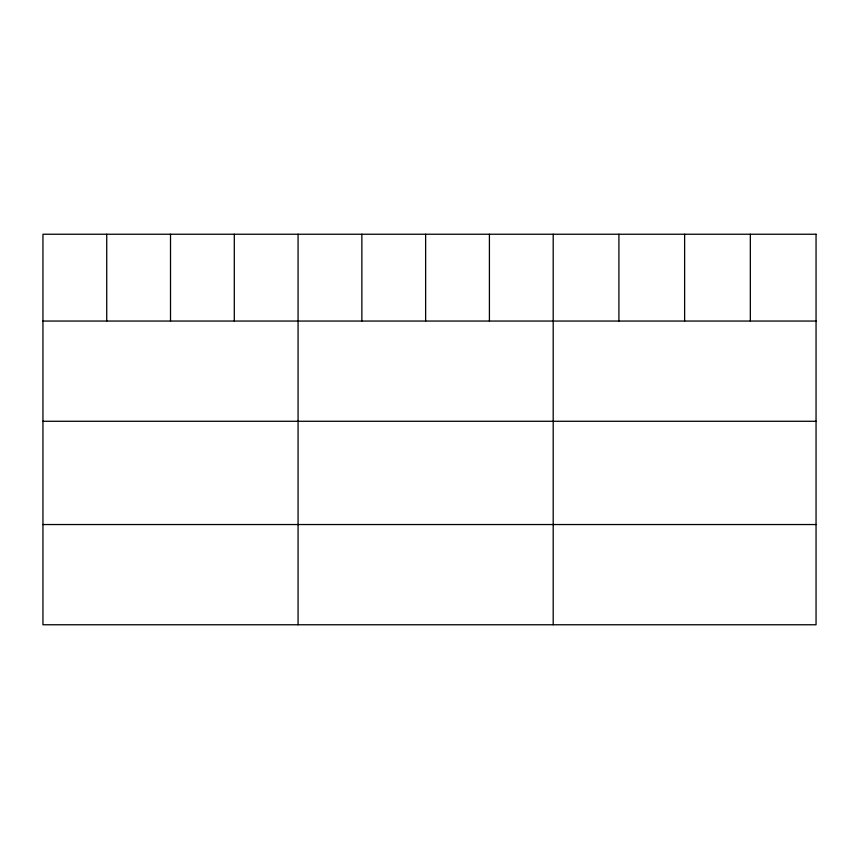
<?xml version="1.0" encoding="UTF-8"?>
<svg xmlns="http://www.w3.org/2000/svg" width="859" height="859" viewBox="0 0 859 859"><rect width="100%" height="100%" fill="white"/><g stroke="black" fill="none" stroke-linecap="round" stroke-linejoin="round"><path stroke-width="1.29" d="M42.95 321.051L816.05 321.051M42.95 421.275L816.05 421.275M42.95 524.538L816.05 524.538M750.336 234.239L750.336 321.051M684.623 234.239L684.623 321.051M618.909 234.239L618.909 321.051M553.196 234.239L553.196 624.761M489.415 234.239L489.415 321.051M425.634 234.239L425.634 321.051M361.854 234.239L361.854 321.051M298.073 234.239L298.073 624.761M234.292 234.239L234.292 321.051M170.512 234.239L170.512 321.051M106.731 234.239L106.731 321.051M816.05 234.239L42.95 234.239L42.95 624.761L816.05 624.761L816.05 234.239"/></g></svg>
